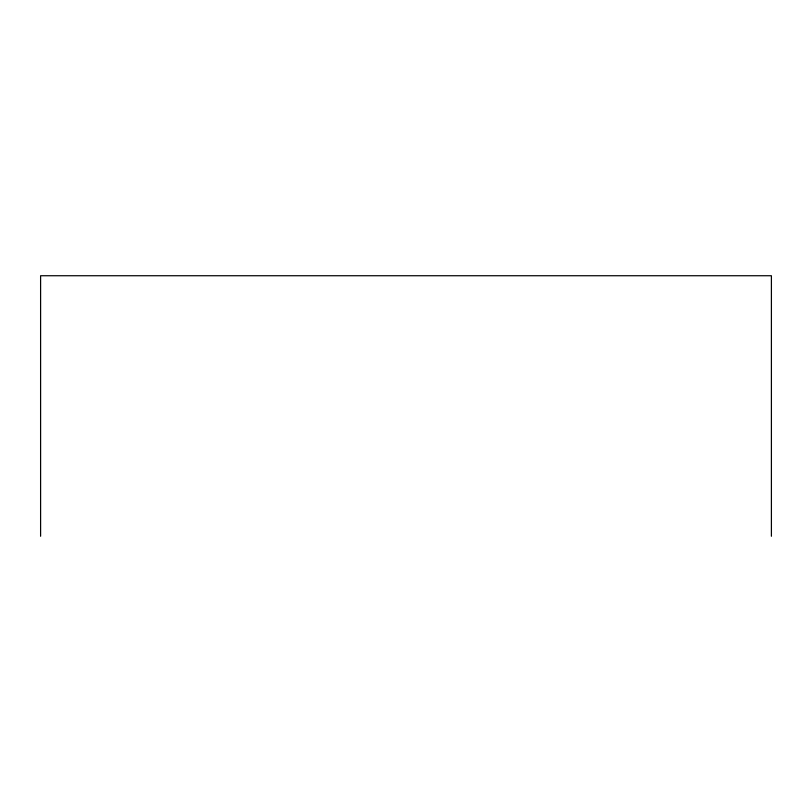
<?xml version="1.0" encoding="UTF-8"?>
<svg xmlns="http://www.w3.org/2000/svg" width="812" height="812" viewBox="0 0 812 812"><rect width="100%" height="100%" fill="white"/><g stroke="black" fill="none" stroke-linecap="round" stroke-linejoin="round"><path stroke-width="1.22" d="M771.4 536.265L771.4 275.735L40.6 275.735L40.6 536.265"/></g></svg>
